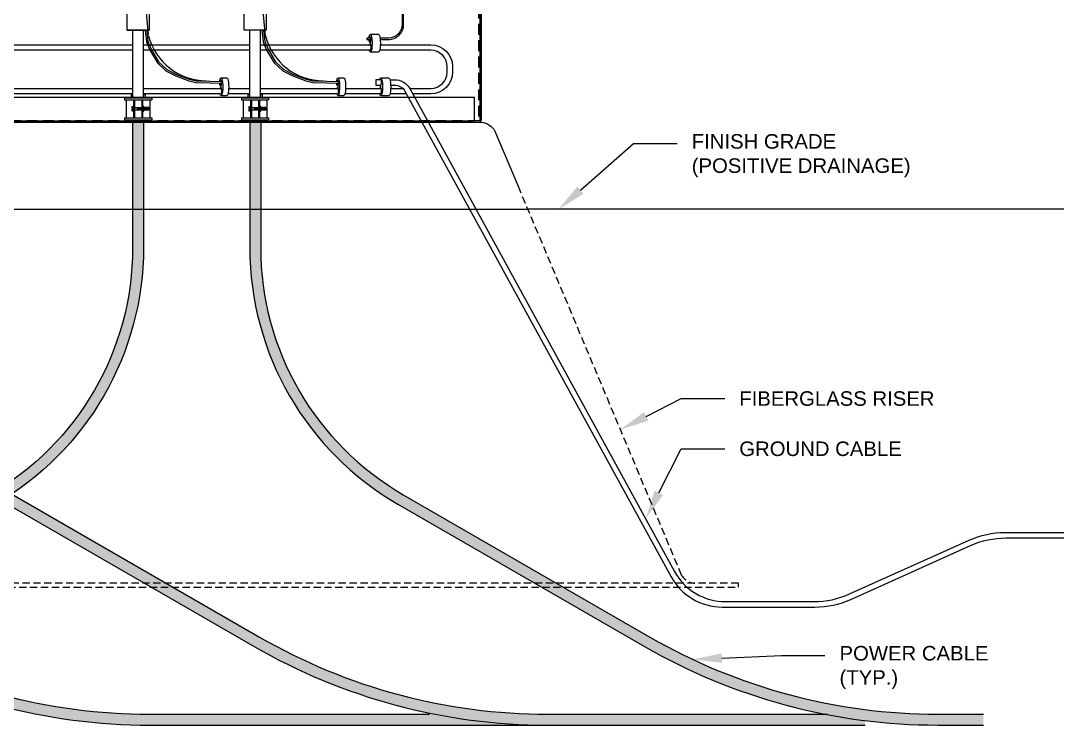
# Model space of a CAD drawing. Header units: feet. Extents: x -689 to 1837, y -511 to 1546.
# Drawn here: x 900.6 to 971.9, y 184.8 to 233.2 of the extents above; entities that cross this region are included whole.
import ezdxf
from ezdxf import colors
from ezdxf.entities.mleader import LeaderData, LeaderLine
from ezdxf.math import Vec2, Vec3

# ---------------------------------------------------------------- set-up
doc = ezdxf.new("R2010")
doc.units = ezdxf.units.FT
doc.header["$MEASUREMENT"] = 0
doc.linetypes.add('HIDDEN', pattern=[0.375, 0.25, -0.125])
for name, color, linetype in [('E-CABL-ACF', 1, 'AC_CABLE_FEEDER'), ('E-DETL', 7, 'Continuous'), ('E-DETL-1', 7, 'Continuous'), ('E-EQPM', 41, 'Continuous'), ('E-EQPM-ENCL', 8, 'Continuous'), ('E-EQPM-HRDW', 16, 'Continuous'), ('E-FIN-GR', 4, 'Continuous'), ('E-GRND', 3, 'Continuous'), ('G-ANNO-TEXT', 1, 'Continuous')]:
    doc.layers.add(name, color=color, linetype=linetype)
doc.styles.add('NEI-A', font='arial.ttf')
doc.styles.get("Standard").update_dxf_attribs({"font": 'arial.ttf'})
doc.linetypes.add('AC_CABLE_FEEDER', pattern='A,0.2,-0.05,0,-0.05,0.2,-0.12,["ACF",Standard,S=0.1,R=0,X=-0.05,Y=-0.05],-0.3,0.2,-0.05,0,-0.05', length=1.22)

msp = doc.modelspace()

# ---------------------------------------------------------------- hatches: boundary and pattern name
at = {"layer": 'E-CABL-ACF', "linetype": 'Continuous'}
h = msp.add_hatch(color=252, dxfattribs=at)
h.dxf.hatch_style = 1
edge = h.paths.add_edge_path()
edge.add_line((862.8694541325008, 226.4305924388518), (862.1194541325008, 226.4305924388518))
edge.add_line((862.1194541325008, 226.4305924388518), (862.1194541325008, 217.6240978651479))
edge.add_arc((882.4944541325008, 217.6240978651479), 20.37500000000001, 180, 239.9999999999996)
edge.add_line((872.3069541325006, 199.97883026304), (889.2686137122888, 190.1860115387463))
edge.add_arc((909.4561137122892, 225.151787216543), 40.37500000000011, 239.9999999999996, 269.9999999999995)
edge.add_line((909.4561137122888, 184.7767872165429), (936.4561137122892, 184.7767872165429))
edge.add_arc((936.4561137122885, 225.1517872165316), 40.37499999998867, 258.9391990192326, 270.00000000000085, ccw=False)
edge.add_line((928.7101470198743, 185.526787216543), (909.4561137122887, 185.526787216543))
edge.add_arc((909.456113712289, 225.1517872165429), 39.62499999999987, 239.9999999999996, 269.9999999999996, ccw=False)
edge.add_line((889.6436137122889, 190.8355305915847), (872.6819541325007, 200.6283493158784))
edge.add_arc((882.4944541325008, 217.624097865148), 19.62499999999999, 180.0000000000001, 239.9999999999996, ccw=False)
edge.add_line((862.8694541325008, 217.6240978651479), (862.8694541325008, 226.4305924388518))
h = msp.add_hatch(color=252, dxfattribs=at)
h.dxf.hatch_style = 1
edge = h.paths.add_edge_path()
edge.add_line((866.8578024991566, 185.112112930022), (866.8578024991566, 185.8684480860023))
edge.add_arc((861.6916674388851, 225.155235604697), 39.6250000000004, 277.49130012103, 300.0000000000003)
edge.add_line((881.5041674388856, 190.8389789797384), (898.4658270186738, 200.6317977040321))
edge.add_arc((888.6533270186737, 217.6275462533016), 19.62499999999992, 300.0000000000003, 360.0000000000001)
edge.add_line((908.2783270186737, 217.6275462533016), (908.2783270186737, 226.4340408270054))
edge.add_line((908.2783270186737, 226.4340408270055), (909.0283270186737, 226.4340408270055))
edge.add_line((909.0283270186737, 226.4340408270055), (909.0283270186737, 217.6275462533016))
edge.add_arc((888.6533270186737, 217.6275462533016), 20.37499999999997, 300.0000000000003, 360, ccw=False)
edge.add_line((898.8408270186737, 199.9822786511937), (881.8791674388855, 190.1894599269))
edge.add_arc((861.6916674388852, 225.1552356046969), 40.3750000000003, 277.3513667497639, 300.0000000000003, ccw=False)
at = {"layer": 'E-EQPM-HRDW'}
h = msp.add_hatch(dxfattribs=at)
h.set_pattern_fill('ANSI31', color=256, scale=0.235658829968841, angle=420)
h.set_pattern_definition([(104.9999999999998, (880.2515901090555, -50.61116208556706), (-0.02845361875749598, -0.007624124167814053), [])])
h.paths.add_polyline_path([(908.9074886160868, 227.2720264077626), (908.9074886160868, 227.0960552462484), (908.6001477368088, 227.0960552462484), (908.6001477368088, 227.2720264077626)])
h = msp.add_hatch(dxfattribs=at)
h.set_pattern_fill('ANSI31', color=256, scale=0.235658829968841, angle=420)
h.set_pattern_definition([(104.9999999999998, (879.9104938317428, -50.61116208556706), (-0.02845361875749598, -0.007624124167814053), [])])
h.paths.add_polyline_path([(909.4010664440652, 227.2720264077626), (909.4010664440652, 227.0960552462484), (909.0610848933995, 227.0960552462484), (909.0610848933995, 227.2720264077626)])
h = msp.add_hatch(dxfattribs=at)
h.set_pattern_fill('ANSI31', color=256, scale=0.235658829968841, angle=420)
h.set_pattern_definition([(104.9999999999998, (888.2929537536197, -50.61116208556706), (-0.02845361875749598, -0.007624124167814053), [])])
h.paths.add_polyline_path([(916.9488522606509, 227.2720264077626), (916.9488522606509, 227.0960552462484), (916.641511381373, 227.0960552462484), (916.641511381373, 227.2720264077626)])
h = msp.add_hatch(dxfattribs=at)
h.set_pattern_fill('ANSI31', color=256, scale=0.235658829968841, angle=420)
h.set_pattern_definition([(104.9999999999998, (887.9518574763069, -50.61116208556706), (-0.02845361875749598, -0.007624124167814053), [])])
h.paths.add_polyline_path([(917.4424300886294, 227.2720264077626), (917.4424300886294, 227.0960552462484), (917.1024485379637, 227.0960552462484), (917.1024485379637, 227.2720264077626)])

# ---------------------------------------------------------------- linework, layer by layer
at = {"layer": 'E-CABL-ACF', "linetype": 'Continuous', "flags": 128}
for points in [[(862.1194541325008, 226.4305924388518), (862.1194541325008, 217.6240978651479, 0.2679491924311235), (872.3069541325008, 199.97883026304), (889.2686137122892, 190.1860115387462, 0.1316524975873958), (909.4561137122892, 184.7767872165429), (936.4561137122889, 184.7767872165429)], [(862.8694541325008, 226.4305924388518), (862.8694541325008, 217.6240978651479, 0.2679491924311238), (872.6819541325008, 200.6283493158783), (889.6436137122892, 190.8355305915846, 0.131652497587396), (909.4561137122892, 185.526787216543), (928.7101470198743, 185.526787216543)], [(909.0283270186737, 226.4340408270054), (909.0283270186737, 217.6275462533015, -0.2679491924311235), (898.8408270186736, 199.9822786511936), (881.8791674388854, 190.1894599268998, -0.09914627132683146), (866.8578024991566, 185.112112930022, -0.09914627132683146)], [(908.2783270186737, 226.4340408270054), (908.2783270186737, 217.6275462533015, -0.2679491924311238), (898.4658270186736, 200.631797704032), (881.5041674388854, 190.8389789797382, -0.09852973212046658), (866.8578024991566, 185.8684480860023, -0.09852973212046658)]]:
    msp.add_lwpolyline(points, format="xyb", dxfattribs=at)
at = {"layer": 'E-DETL', "flags": 128}
for points in [[(909.4144836702412, 233.9090527607684), (909.4144836702412, 232.5903991999375), (907.9004935619323, 232.5903991999375), (907.9004935619323, 233.9090527607684)], [(917.4558473148054, 233.9090527607684), (917.4558473148054, 232.5903991999375), (915.9418572064965, 232.5903991999375), (915.9418572064965, 233.9090527607684)], [(908.2819272050151, 232.5903991999375), (908.2819272050151, 227.9340408270054)], [(909.0330500271584, 227.9340408270054), (909.0330500271584, 232.5903991999375)], [(916.3232908495793, 232.5903991999375), (916.3232908495793, 227.9340408270054)], [(917.0744136717226, 227.9340408270054), (917.0744136717226, 232.5903991999375)]]:
    msp.add_lwpolyline(points, dxfattribs=at)
at = {"layer": 'E-DETL-1', "color": 64, "linetype": 'Continuous'}
msp.add_line((908.2819272050151, 228.2144341289994), (896.0295370608632, 228.2144341289994), dxfattribs=at)
at = {"layer": 'E-DETL-1', "color": 3, "linetype": 'Continuous'}
for p, q in [((925.332993979659, 228.8178398482004), (925.3162187923588, 228.7661861010227)), ((925.3162187923588, 228.766186100979), (925.351470088812, 228.766186100979)), ((925.3162187923588, 228.6341910999498), (925.351470088812, 228.6341910999498)), ((925.3437761456014, 228.5894341289994), (925.3162187923588, 228.6341910999498)), ((925.3437761456014, 228.5894341289994), (925.3692065207058, 228.5894341289994))]:
    msp.add_line(p, q, dxfattribs=at)
at = {"layer": 'E-DETL-1', "color": 64, "linetype": 'Continuous', "flags": 128}
for points in [[(908.2819272050151, 231.2144341289994), (898.4208875134149, 231.2144341289994)], [(898.4687331445461, 231.5894341289994), (908.2819272050151, 231.5894341289994)], [(909.0330500271584, 231.5894341289994), (916.3232908495793, 231.5894341289994)], [(916.3232908495793, 231.2144341289994), (909.0330500271584, 231.2144341289994)], [(917.0744136717226, 231.5894341289994), (924.7525536106357, 231.5894341289994)], [(924.7038793928537, 231.2144341289994), (917.0744136717226, 231.2144341289994)], [(925.3692065207067, 229.1928398482003), (925.0145830170254, 229.1928398482003), (925.0145830170254, 228.8178398482004), (925.37126742428, 228.8178398482004)], [(896.0773826919924, 228.5894341289994), (908.2819272050151, 228.5894341289994)], [(909.0330500271584, 228.5894341289994), (914.3847493400058, 228.5894341289994)], [(914.2864091532588, 228.2144341289994), (909.0330500271584, 228.2144341289994)], [(916.3232908495793, 228.2144341289994), (914.8361036966427, 228.2144341289994)], [(914.8847779144282, 228.5894341289994), (916.3232908495793, 228.5894341289994)], [(917.0744136717226, 228.5894341289994), (922.42611298457, 228.5894341289994)], [(922.327772797823, 228.2144341289994), (917.0744136717226, 228.2144341289994)], [(925.3437761456014, 228.2144341289994), (922.8778778612001, 228.2144341289994)], [(922.9265520789857, 228.5894341289994), (925.3692065207067, 228.5894341289994)], [(927.1143323692359, 228.2144341289994), (925.9819490628627, 228.2144341289994)], [(926.029794693995, 228.5894341289994), (926.8672244961697, 228.5894341289994)]]:
    msp.add_lwpolyline(points, dxfattribs=at)
for points in [[(927.3363521764909, 228.5894341289994), (928.7894120663752, 228.5894341289994, 0.4142135623730951), (929.9144120663752, 229.7144341289994), (929.9144120663752, 230.0894341289994, 0.4142135623730951), (928.7894120663752, 231.2144341289994), (925.2692283137518, 231.2144341289994)], [(925.3179025315393, 231.5894341289994), (928.7894120663752, 231.5894341289994, -0.414213562373095), (930.2894120663752, 230.0894341289994), (930.2894120663752, 229.7144341289994, -0.414213562373095), (928.7894120663752, 228.2144341289994), (927.541957331176, 228.2144341289994)]]:
    msp.add_lwpolyline(points, format="xyb", dxfattribs=at)
at = {"layer": 'E-DETL-1', "color": 3, "linetype": 'Continuous'}
for points in [[(925.9091250665062, 229.3035943196617), (925.3437761456014, 229.3035943196472)], [(925.3437761456014, 228.0967828812452), (925.9091250665062, 228.0967828812671)]]:
    msp.add_lwpolyline(points, dxfattribs=at)
at = {"layer": 'E-DETL-1', "color": 3, "linetype": 'Continuous', "extrusion": (0, 0, -1)}
for centre, major_axis, ratio, start_param, end_param in [((925.3437761456014, 228.7001886004462), (-1.285730111598085e-17, 0.6034057191992018), 0.2034371952475216, -0.6155585238535926, 3.776677567129982), ((925.9091250665058, 228.700188600468), (0, -0.6034057191990028), 0.2034371952475886, 3.141592653589793, 6.283185307179587), ((925.3162187923583, 228.3984857408894), (-1.100997363969844e-14, 0.2357053590621092), 0.3341109435686149, -0.6264485090081179, 1.392219672879946e-13)]:
    msp.add_ellipse(centre, major_axis=major_axis, ratio=ratio, start_param=start_param, end_param=end_param, dxfattribs=at)
at = {"layer": 'E-DETL-1', "color": 3, "linetype": 'Continuous'}
for centre, major_axis, ratio, start_param, end_param in [((925.300192939854, 229.0018914600467), (1.233619804444354e-14, 0.2812967402166964), 0.3341109435685822, 3.71956504028885, 5.458536364026103), ((925.3162187923583, 229.0018914600467), (1.100997363969844e-14, 0.2357053590621092), 0.3341109435686149, 2.466828951750789, 3.141592653589933), ((925.3970425585437, 228.7001886004462), (-1.403083997100191e-15, 0.0931652905120951), 0.6930341515250549, 0.7820721365866139, 2.359520516723306), ((925.3437761456014, 228.3984857408457), (0, -0.184051611843131), 0.2738422828485129, 6.283185307179586, 7.853981633974483), ((925.300192939854, 228.3984857408457), (1.175389498612154e-14, 0.2812967402166429), 0.3341109435686458, -1.570796326794883, -0.5779723865359663)]:
    msp.add_ellipse(centre, major_axis=major_axis, ratio=ratio, start_param=start_param, end_param=end_param, dxfattribs=at)
at = {"layer": 'E-EQPM'}
msp.add_line((907.9004935619323, 232.5903991999375), (909.4144836702412, 232.5903991999375), dxfattribs=at)
at = {"layer": 'E-EQPM-ENCL', "linetype": 'HIDDEN', "ltscale": 3}
msp.add_line((932.1077881464018, 226.3644341289994), (862.8694541325008, 226.3644341289994), dxfattribs=at)
at = {"layer": 'E-EQPM-ENCL', "color": 7, "ltscale": 5, "flags": 128}
for points in [[(932.1758630789257, 226.2736221690127), (932.2439380114492, 226.3416971015364), (932.2894120663752, 226.4325090615231), (932.2894120663752, 257.7357805194754), (932.1758630789257, 257.7357805194754)], [(862.8694541325008, 226.2736221690127), (932.1758630789257, 226.2736221690127)]]:
    msp.add_lwpolyline(points, dxfattribs=at)
at = {"layer": 'E-EQPM-ENCL', "linetype": 'HIDDEN', "ltscale": 3, "flags": 128}
msp.add_lwpolyline([(932.0624502413411, 238.6521985352279), (932.0624502413411, 226.3644341289994)], dxfattribs=at)
at = {"layer": 'E-EQPM-ENCL', "ltscale": 5, "flags": 128}
msp.add_lwpolyline([(932.1758630789257, 226.4325090615231), (932.1758630789257, 238.606724480302)], dxfattribs=at)
at = {"layer": 'E-EQPM-ENCL', "linetype": 'Continuous', "ltscale": 2, "flags": 128}
for points in [[(862.8694541325008, 226.2736221690127), (932.2749545581839, 226.2736221690127)], [(933.1989545581839, 225.6574461690126), (934.7954002239544, 221.8556573710556)], [(843.7086850054227, 220.2736221690127), (935.4597278275171, 220.2736221690127)]]:
    msp.add_lwpolyline(points, dxfattribs=at)
at = {"layer": 'E-EQPM-ENCL', "linetype": 'HIDDEN', "ltscale": 5, "flags": 128}
msp.add_lwpolyline([(932.1758630789257, 226.4325090615231), (932.1077881464018, 226.3644341289994), (932.0624502413411, 226.3644341289994)], dxfattribs=at)
at = {"layer": 'E-EQPM-ENCL', "linetype": 'Continuous', "ltscale": 2, "flags": 128}
msp.add_lwpolyline([(932.2749545581839, 226.2736221690127, -0.2307079521796871), (933.1989545581839, 225.6574461690127)], format="xyb", dxfattribs=at)
at = {"layer": 'E-EQPM-ENCL', "linetype": 'HIDDEN', "ltscale": 2, "flags": 128}
msp.add_lwpolyline([(946.0265479170018, 195.1097101690127, 0.2393113755047895), (946.9505479170018, 194.5376221690127)], format="xyb", dxfattribs=at)
at = {"layer": 'E-EQPM-ENCL', "linetype": 'HIDDEN', "ltscale": 2}
msp.add_lwpolyline([(949.9505479170018, 194.5376221690127), (829.217864915938, 194.5376221690127), (829.217864915938, 194.2736221690127), (949.9505479170018, 194.2736221690127)], close=True, dxfattribs=at)
at = {"layer": 'E-EQPM-HRDW', "color": 4}
for p, q in [((908.1733656978108, 228.1803825171528), (908.2790756039954, 228.1803825171528)), ((908.1733656978108, 228.1803825171528), (908.1733656978108, 227.9340408270054)), ((909.0359016281782, 228.1803825171528), (909.1416115343627, 228.1803825171528)), ((909.1416115343627, 228.1803825171528), (909.1416115343627, 227.9340408270054)), ((916.214729342375, 228.1803825171528), (916.3204392485595, 228.1803825171528)), ((916.214729342375, 228.1803825171528), (916.214729342375, 227.9340408270054)), ((917.0772652727424, 228.1803825171528), (917.1829751789269, 228.1803825171528)), ((917.1829751789269, 228.1803825171528), (917.1829751789269, 227.9340408270054)), ((907.8449886160868, 227.8090408270054), (907.8449886160868, 226.5590408270054)), ((908.3449886160868, 227.8090408270054), (908.3449886160868, 226.5590408270054)), ((908.4074886160868, 227.8090408270054), (908.4074886160868, 226.5590408270054)), ((908.9074886160868, 227.8090408270054), (908.9074886160868, 226.5590408270054)), ((908.9699886160868, 227.8090408270054), (908.9699886160868, 226.5590408270054)), ((909.4699886160868, 227.8090408270054), (909.4699886160868, 226.5590408270054)), ((915.8863522606509, 227.8090408270054), (915.8863522606509, 226.5590408270054)), ((916.3863522606509, 227.8090408270054), (916.3863522606509, 226.5590408270054)), ((916.4488522606509, 227.8090408270054), (916.4488522606509, 226.5590408270054)), ((916.9488522606509, 227.8090408270054), (916.9488522606509, 226.5590408270054)), ((917.0113522606509, 227.8090408270054), (917.0113522606509, 226.5590408270054)), ((917.5113522606509, 227.8090408270054), (917.5113522606509, 226.5590408270054))]:
    msp.add_line(p, q, dxfattribs=at)
at = {"layer": 'E-EQPM-HRDW', "color": 2, "linetype": 'Continuous'}
for p, q in [((907.7199886160868, 227.9340408270054), (909.5949886160868, 227.9340408270054)), ((907.7199886160868, 227.9340408270054), (907.7199886160868, 227.8090408270054)), ((907.7199886160868, 227.8090408270054), (909.5949886160868, 227.8090408270054)), ((909.5949886160868, 227.9340408270054), (909.5949886160868, 227.8090408270054)), ((915.7613522606509, 227.9340408270054), (917.6363522606509, 227.9340408270054)), ((915.7613522606509, 227.9340408270054), (915.7613522606509, 227.8090408270054)), ((915.7613522606509, 227.8090408270054), (917.6363522606509, 227.8090408270054)), ((917.6363522606509, 227.9340408270054), (917.6363522606509, 227.8090408270054)), ((907.7199886160868, 226.5590408270054), (909.5949886160868, 226.5590408270054)), ((907.7199886160868, 226.5590408270054), (907.7199886160868, 226.4340408270054)), ((907.7199886160868, 226.4340408270054), (909.5949886160868, 226.4340408270054)), ((909.5949886160868, 226.5590408270054), (909.5949886160868, 226.4340408270054)), ((915.7613522606509, 226.5590408270054), (917.6363522606509, 226.5590408270054)), ((915.7613522606509, 226.5590408270054), (915.7613522606509, 226.4340408270054)), ((915.7613522606509, 226.4340408270054), (917.6363522606509, 226.4340408270054)), ((917.6363522606509, 226.5590408270054), (917.6363522606509, 226.4340408270054))]:
    msp.add_line(p, q, dxfattribs=at)
at = {"layer": 'E-EQPM-HRDW', "linetype": 'Continuous'}
for p, q in [((931.7894120663752, 226.3644341289994), (931.7894120663752, 227.9894341289994)), ((907.8449886160868, 226.5590408270054), (909.4699886160868, 226.5590408270054)), ((915.8863522606509, 226.5590408270054), (917.5113522606509, 226.5590408270054))]:
    msp.add_line(p, q, dxfattribs=at)
at = {"layer": 'E-EQPM-HRDW'}
for p, q in [((908.2930395661881, 227.2106053664543), (908.2458502471588, 227.2106053664543)), ((908.2930395661881, 227.1574762875566), (908.2458502471588, 227.1574762875566)), ((908.2717804624087, 227.2669565220639), (908.3449886160868, 227.2669565220639)), ((908.2717804624087, 227.1011251319471), (908.3449886160868, 227.1011251319471)), ((908.2930395661881, 227.2106053664543), (908.2930395661881, 227.1574762875566)), ((909.4010664440652, 227.2720264077626), (909.0610848933995, 227.2720264077626)), ((909.4010664440652, 227.0960552462483), (909.0610848933995, 227.0960552462483)), ((916.3344032107523, 227.2106053664543), (916.287213891723, 227.2106053664543)), ((916.3344032107523, 227.1574762875566), (916.287213891723, 227.1574762875566)), ((916.3131441069729, 227.2669565220639), (916.3863522606509, 227.2669565220639)), ((916.3131441069729, 227.1011251319471), (916.3863522606509, 227.1011251319471)), ((916.3344032107523, 227.2106053664543), (916.3344032107523, 227.1574762875566)), ((917.4424300886294, 227.2720264077626), (917.1024485379637, 227.2720264077626)), ((917.4424300886294, 227.0960552462483), (917.1024485379637, 227.0960552462483))]:
    msp.add_line(p, q, dxfattribs=at)
for points in [[(862.9154659984774, 227.9894341289994), (931.7894120663752, 227.9894341289994)], [(890.7614270820418, 226.3644341289994), (931.7894120663752, 226.3644341289994)]]:
    msp.add_lwpolyline(points, dxfattribs=at)
at = {"layer": 'E-EQPM-HRDW', "flags": 128}
for points in [[(908.2458502471588, 227.2106053664543), (908.2458502471588, 227.3498722171223), (908.3449886160868, 227.3498722171223), (908.3449886160868, 227.0182094368887), (908.2458502471588, 227.0182094368887), (908.2458502471588, 227.1574762875566)], [(908.4074886160868, 227.2720264077626), (908.9074886160868, 227.2720264077626)], [(908.9074886160868, 227.0960552462483), (908.4074886160868, 227.0960552462483)], [(909.0610848933995, 227.3364199962877), (908.9699886160868, 227.3364199962877), (908.9699886160868, 227.0316616577232), (909.0610848933995, 227.0316616577232), (909.0610848933995, 227.3364199962877)], [(909.4010664440652, 227.2720264077626), (909.4010664440652, 227.0960552462483)], [(916.287213891723, 227.2106053664543), (916.287213891723, 227.3498722171223), (916.3863522606509, 227.3498722171223), (916.3863522606509, 227.0182094368887), (916.287213891723, 227.0182094368887), (916.287213891723, 227.1574762875566)], [(916.4488522606509, 227.2720264077626), (916.9488522606509, 227.2720264077626)], [(916.9488522606509, 227.0960552462483), (916.4488522606509, 227.0960552462483)], [(917.1024485379637, 227.3364199962877), (917.0113522606509, 227.3364199962877), (917.0113522606509, 227.0316616577232), (917.1024485379637, 227.0316616577232), (917.1024485379637, 227.3364199962877)], [(917.4424300886294, 227.2720264077626), (917.4424300886294, 227.0960552462483)]]:
    msp.add_lwpolyline(points, dxfattribs=at)
at = {"layer": 'E-EQPM-HRDW', "extrusion": (0, 0, -1)}
for centre, major_axis, ratio, start_param, end_param in [((908.2717804624087, 227.3084143695931), (5.077122027617596e-18, 0.04145784752920179), 0.6254597572053733, 3.141592653589793, 6.283185307179586), ((908.2717804624087, 227.0596672844179), (5.077122027617596e-18, 0.04145784752920179), 0.6254597572053733, 3.141592653589793, 6.283185307179586), ((908.2717804624087, 227.1840408270055), (1.633541440292342e-14, 0.08291569505839645), 0.3127298786028286, -1.244665606579141, -6.299405441723138e-13), ((908.2717804624087, 227.1840408270055), (-1.632090392364845e-14, 0.08291569505839645), 0.3127298786028287, 3.141592653590423, 4.386258260168934), ((916.3131441069729, 227.3084143695931), (5.077122027617596e-18, 0.04145784752920179), 0.6254597572053733, 3.141592653589793, 6.283185307179586), ((916.3131441069729, 227.0596672844179), (5.077122027617596e-18, 0.04145784752920179), 0.6254597572053733, 3.141592653589793, 6.283185307179586), ((916.3131441069729, 227.1840408270055), (1.633541440292342e-14, 0.08291569505839645), 0.3127298786028286, -1.244665606579141, -6.299405441723138e-13), ((916.3131441069729, 227.1840408270055), (-1.632090392364845e-14, 0.08291569505839645), 0.3127298786028287, 3.141592653590423, 4.386258260168934)]:
    msp.add_ellipse(centre, major_axis=major_axis, ratio=ratio, start_param=start_param, end_param=end_param, dxfattribs=at)
at = {"layer": 'E-GRND', "linetype": 'Continuous'}
for p, q in [((909.3665192780463, 232.2465932574703), (909.0077282764153, 236.2845521995264)), ((917.4117771906874, 232.2177205171904), (917.0529861890564, 236.2556794592466))]:
    msp.add_line(p, q, dxfattribs=at)
at = {"layer": 'E-GRND'}
for p, q in [((924.632017086388, 231.8544884184838), (924.6044597331454, 231.7696344891763)), ((924.6044597331454, 231.7696344891327), (924.6397110295986, 231.7696344891327)), ((924.632017086388, 231.8544884184838), (924.6677609253773, 231.8544884184838)), ((924.6044597331454, 231.6376394881034), (924.6397110295986, 231.6376394881034)), ((924.632017086388, 231.592882517153), (924.6044597331454, 231.6376394881034)), ((924.632017086388, 231.592882517153), (924.6574474614924, 231.592882517153)), ((914.3582714597242, 228.8544884184838), (914.3307141064815, 228.7696344891763)), ((914.3307141064815, 228.7696344891327), (914.3659654029348, 228.7696344891327)), ((914.3307141064815, 228.6376394881034), (914.3659654029348, 228.6376394881034)), ((914.3582714597242, 228.592882517153), (914.3307141064815, 228.6376394881034)), ((914.3582714597242, 228.8544884184838), (914.3940152987134, 228.8544884184838)), ((914.3582714597242, 228.592882517153), (914.3837018348286, 228.592882517153)), ((922.3996351042883, 228.8544884184838), (922.3720777510457, 228.7696344891763)), ((922.3720777510457, 228.7696344891327), (922.4073290474989, 228.7696344891327)), ((922.3720777510457, 228.6376394881034), (922.4073290474989, 228.6376394881034)), ((922.3996351042883, 228.592882517153), (922.3720777510457, 228.6376394881034)), ((922.3996351042883, 228.8544884184838), (922.4353789432776, 228.8544884184838)), ((922.3996351042883, 228.592882517153), (922.4250654793927, 228.592882517153))]:
    msp.add_line(p, q, dxfattribs=at)
at = {"layer": 'E-GRND', "flags": 128}
for points in [[(926.824063724431, 245.0772914582118), (926.824063724431, 233.0053398482003, -0.4142135623730946), (925.8740637244312, 232.0553398482003), (925.2971132288769, 232.0553398482003)], [(925.3089312568263, 231.9553398482003), (925.8740637244312, 231.9553398482003, 0.4142135623730955), (926.9240637244311, 233.0053398482003), (926.9240637244311, 245.0772914582118)]]:
    msp.add_lwpolyline(points, format="xyb", dxfattribs=at)
for points in [[(909.1376553858336, 232.5903991999375), (909.2261384540782, 231.7950298561376), (909.4554349341133, 231.2338154084901), (909.9813327318527, 230.3530994972529), (910.5703111653113, 229.7934478011485), (911.2530807896401, 229.449606933253), (912.1445466509656, 229.1084765582005), (912.6310264999181, 229.0062698535026), (913.5882265780549, 228.9716033987548), (914.4073547877151, 228.9583994617697)], [(909.2514770012267, 232.5903991999375), (909.3368246386192, 231.8232140684264), (909.5569311190973, 231.2844925981002), (910.0705036690265, 230.4244176591263), (910.6361187487992, 229.8869659957807), (911.2988526712179, 229.5532150511743), (912.1765912759552, 229.2173375796727), (912.6448034077871, 229.1189688205202), (913.5911856393245, 229.0846941505185), (914.4035503928146, 229.0715992370636)], [(917.1790190303977, 232.5903991999375), (917.2675020986424, 231.7950298561376), (917.4967985786775, 231.2338154084901), (918.0226963764169, 230.3530994972529), (918.6116748098755, 229.7934478011485), (919.2944444342043, 229.449606933253), (920.1859102955298, 229.1084765582005), (920.6723901444823, 229.0062698535026), (921.6295902226191, 228.9716033987548), (922.4487184322793, 228.9583994617697)], [(917.2928406457909, 232.5903991999375), (917.3781882831834, 231.8232140684264), (917.5982947636614, 231.2844925981002), (918.1118673135907, 230.4244176591263), (918.6774823933633, 229.8869659957807), (919.3402163157821, 229.5532150511743), (920.2179549205193, 229.2173375796727), (920.6861670523513, 229.1189688205202), (921.6325492838887, 229.0846941505185), (922.4449140373788, 229.0715992370636)], [(924.6795691309353, 232.0553398482003), (924.388449697547, 232.0553398482003), (924.388449697547, 231.9553398482003), (924.6809215931603, 231.9553398482003)]]:
    msp.add_lwpolyline(points, dxfattribs=at)
at = {"layer": 'E-GRND'}
for points in [[(925.1973660072929, 232.3070427078154), (924.632017086388, 232.3070427078008)], [(924.632017086388, 231.1002312693989), (925.1973660072929, 231.1002312694207)], [(914.764241390181, 229.3070427078113), (914.3582714597242, 229.3070427078008)], [(922.8060155547385, 229.3070427078113), (922.3996351042883, 229.3070427078008)], [(914.3582714597242, 228.1002312693989), (914.764241390181, 228.1002312694145)], [(922.3996351042883, 228.1002312693989), (922.8060155547385, 228.1002312694146)]]:
    msp.add_lwpolyline(points, dxfattribs=at)
for centre in [(913.3614582015903, 233.2378450050508), (921.4028218461544, 233.2378450050508)]:
    msp.add_arc(centre, 4.119355703585809, 194.3380073318705, 270.0781841495941, dxfattribs=at)
for centre, major_axis, ratio, start_param, end_param in [((924.604459733145, 232.0053398482003), (1.100997363969844e-14, 0.2357053590621092), 0.3341109435686149, 1.784549605557399, 3.141592653589933), ((924.6852834993304, 231.7036369885998), (-1.403083997100191e-15, 0.0931652905120951), 0.6930341515250549, 0.7820721365866139, 2.359520516723306), ((924.632017086388, 232.0053398482804), (-1.121736084788904e-14, 0.1508514297997507), 0.3341109435686283, 3.141564247359221, 3.141592653589569), ((924.5884338806407, 232.0053398482003), (1.233619804444354e-14, 0.2812967402166964), 0.3341109435685822, 3.71956504028885, 4.712388980384704), ((924.632017086388, 231.4019341289994), (0, -0.184051611843131), 0.2738422828485129, 6.283185307179586, 7.853981633974483), ((924.5884338806407, 231.4019341289994), (1.175389498612154e-14, 0.2812967402166429), 0.3341109435686458, -1.570796326794883, -0.5779723865359663), ((914.3307141064811, 229.0053398482003), (1.100997363969844e-14, 0.2357053590621092), 0.3341109435686149, 1.760551242176821, 3.141592653589933), ((914.3146882539768, 229.0053398482003), (1.233619804444354e-14, 0.2812967402166964), 0.3341109435685822, 3.71956504028885, 4.712388980384704), ((922.3720777510453, 229.0053398482003), (1.100997363969844e-14, 0.2357053590621092), 0.3341109435686149, 1.760551242176821, 3.141592653589933), ((922.356051898541, 229.0053398482003), (1.233619804444354e-14, 0.2812967402166964), 0.3341109435685822, 3.71956504028885, 4.712388980384704), ((914.4115378726665, 228.7036369885998), (-1.403083997100191e-15, 0.0931652905120951), 0.6930341515250549, 0.7820721365866139, 2.359520516723306), ((914.3582714597242, 229.0053398482804), (-1.121736084788904e-14, 0.1508514297997507), 0.3341109435686283, 3.141564247359221, 3.141592653589569), ((914.3582714597242, 228.4019341289994), (0, -0.184051611843131), 0.2738422828485129, 6.283185307179586, 7.853981633974483), ((914.3146882539768, 228.4019341289994), (1.175389498612154e-14, 0.2812967402166429), 0.3341109435686458, -1.570796326794883, -0.5779723865359663), ((922.4529015172307, 228.7036369885998), (-1.403083997100191e-15, 0.0931652905120951), 0.6930341515250549, 0.7820721365866139, 2.359520516723306), ((922.3996351042883, 229.0053398482804), (-1.121736084788904e-14, 0.1508514297997507), 0.3341109435686283, 3.141564247359221, 3.141592653589569), ((922.3996351042883, 228.4019341289994), (0, -0.184051611843131), 0.2738422828485129, 6.283185307179586, 7.853981633974483), ((922.356051898541, 228.4019341289994), (1.175389498612154e-14, 0.2812967402166429), 0.3341109435686458, -1.570796326794883, -0.5779723865359663)]:
    msp.add_ellipse(centre, major_axis=major_axis, ratio=ratio, start_param=start_param, end_param=end_param, dxfattribs=at)
at = {"layer": 'E-GRND', "extrusion": (0, 0, -1)}
for centre, major_axis, ratio, start_param, end_param in [((924.632017086388, 231.7036369885998), (-1.285730111598085e-17, 0.6034057191992018), 0.2034371952475216, -0.9485486997776046, 3.776677567129982), ((924.632017086388, 232.0053398482003), (0, 0.1508514298418113), 0.334110943475471, 5.050231079500374, 7.853981633974483), ((924.632017086388, 232.0053398482003), (0, 0.1508514298418113), 0.334110943475471, 3.141592653589793, 4.374546881269006), ((925.1973660072924, 231.7036369886217), (0, -0.6034057191990028), 0.2034371952475886, 3.141592653589793, 6.283185307179587), ((924.604459733145, 231.401934129043), (-1.100997363969844e-14, 0.2357053590621092), 0.3341109435686149, -0.6264485090081179, 1.392219672879946e-13), ((914.3582714597242, 228.7036369885998), (-1.285730111598085e-17, 0.6034057191992018), 0.2034371952475216, -0.9101744861148509, 3.776677567129982), ((914.3582714597242, 229.0053398482003), (0, 0.1508514298418113), 0.334110943475471, 3.141592653589793, 4.406869680227707), ((914.3582714597242, 229.0053398482003), (0, 0.1508514298418113), 0.334110943475471, 5.177908423174854, 7.853981633974483), ((914.764241390181, 228.7036369886135), (0, -0.6034057191990028), 0.2034371952475886, 3.141592653589793, 6.283185307179587), ((922.3996351042883, 228.7036369885998), (-1.285730111598085e-17, 0.6034057191992018), 0.2034371952475216, -0.9101744861148509, 3.776677567129982), ((922.3996351042883, 229.0053398482003), (0, 0.1508514298418113), 0.334110943475471, 3.141592653589793, 4.406869680227707), ((922.3996351042883, 229.0053398482003), (0, 0.1508514298418113), 0.334110943475471, 5.177908423174854, 7.853981633974483), ((922.8060155547385, 228.7036369886136), (0, -0.6034057191990028), 0.2034371952475886, 3.141592653589793, 6.283185307179587), ((914.3307141064811, 228.401934129043), (-1.100997363969844e-14, 0.2357053590621092), 0.3341109435686149, -0.6264485090081179, 1.392219672879946e-13), ((922.3720777510453, 228.401934129043), (-1.100997363969844e-14, 0.2357053590621092), 0.3341109435686149, -0.6264485090081179, 1.392219672879946e-13)]:
    msp.add_ellipse(centre, major_axis=major_axis, ratio=ratio, start_param=start_param, end_param=end_param, dxfattribs=at)

# ---------------------------------------------------------------- leaders
at = {"layer": 'G-ANNO-TEXT'}
ml = msp.add_multileader_mtext('Standard', dxfattribs=at)
ml.set_content('\\pxsm1,t2;FINISH GRADE \\P\\ptz;(POSITIVE DRAINAGE)', color=256, style='NEI-A')
ml.set_leader_properties()
ml.build(insert=Vec2(0, 0))
ml.multileader.update_dxf_attribs({"dogleg_length": 3, "arrow_head_size": 2})
ctx = ml.context
ctx.base_point, ctx.char_height, ctx.arrow_head_size, ctx.landing_gap_size, ctx.plane_origin = Vec3(945.7399118603216, 224.7985928967435), 1, 2, 1, Vec3(915.3633587646141, 194.194719398053)
notes = []
notes.append((ctx, [(0, (1, 1, 0), (942.7399118603216, 224.7985928967435), (1, 0), 3, [(0, [(937.5793116977568, 220.2736221690127)], 0, [])])]))
ctx.mtext.insert, ctx.mtext.width, ctx.mtext.line_spacing_factor, ctx.mtext.flow_direction = Vec3(946.7399118603216, 225.4455915324871), 15.01818553888131, 0.6, 5
ctx.mtext.has_bg_fill, ctx.mtext.bg_color, ctx.mtext.bg_scale_factor, ctx.mtext.bg_transparency, ctx.mtext.use_window_bg_color = 1, -1073741824, 1.5, 0, 1
ml = msp.add_multileader_mtext('Standard', dxfattribs=at)
ml.set_content('\\pxsm1;FIBERGLASS RISER ', color=256, style='NEI-A')
ml.set_leader_properties()
ml.build(insert=Vec2(0, 0))
ml.multileader.update_dxf_attribs({"dogleg_length": 3, "arrow_head_size": 2})
ctx = ml.context
ctx.base_point, ctx.char_height, ctx.arrow_head_size, ctx.landing_gap_size, ctx.plane_origin = Vec3(949.010812419929, 207.2411388353799), 1, 2, 1, Vec3(918.5414440903253, 179.5939911256154)
notes.append((ctx, [(0, (1, 1, 0), (946.010812419929, 207.2411388353799), (1, 0), 3, [(0, [(941.8256774446961, 205.1136975553124)], 0, [])])]))
ctx.mtext.insert, ctx.mtext.width, ctx.mtext.line_spacing_factor, ctx.mtext.flow_direction = Vec3(950.010812419929, 207.7496654383813), 13.42268758526603, 0.6, 5
ctx.mtext.has_bg_fill, ctx.mtext.bg_color, ctx.mtext.bg_scale_factor, ctx.mtext.bg_transparency, ctx.mtext.use_window_bg_color = 1, -1073741824, 1.5, 0, 1
ml = msp.add_multileader_mtext('Standard', dxfattribs=at)
ml.set_content('\\pxsm1;POWER CABLE (TYP.)', color=256, style='NEI-A')
ml.set_leader_properties()
ml.build(insert=Vec2(0, 0))
ml.multileader.update_dxf_attribs({"dogleg_length": 3, "arrow_head_size": 2})
ctx = ml.context
ctx.base_point, ctx.char_height, ctx.arrow_head_size, ctx.landing_gap_size, ctx.plane_origin = Vec3(955.9057144282729, 189.5760246508292), 1, 2, 1, Vec3(926.5968158148125, 160.6198156123987)
notes.append((ctx, [(0, (1, 1, 0), (952.9057144282729, 189.5760246508292), (1, 0), 3, [(0, [(946.8217164337748, 189.2930923604625)], 0, [])])]))
ctx.mtext.insert, ctx.mtext.width, ctx.mtext.line_spacing_factor, ctx.mtext.flow_direction = Vec3(956.9057144282729, 190.2230232865727), 12.64210832171538, 0.6, 5
ctx.mtext.has_bg_fill, ctx.mtext.bg_color, ctx.mtext.bg_scale_factor, ctx.mtext.bg_transparency, ctx.mtext.use_window_bg_color = 1, -1073741824, 1.5, 0, 1
for ctx, leaders in notes:
    for number, flags, end, landing, length, lines in leaders:
        leader = LeaderData()
        leader.index, (leader.has_last_leader_line, leader.has_dogleg_vector, leader.attachment_direction) = number, flags
        leader.last_leader_point, leader.dogleg_vector, leader.dogleg_length = Vec3(end), Vec3(landing), length
        for number, points, colour, breaks in lines:
            line = LeaderLine()
            line.index, line.vertices, line.color, line.breaks = number, Vec3.list(points), colors.encode_raw_color(colour), breaks
            leader.lines.append(line)
        ctx.leaders.append(leader)

# ---------------------------------------------------------------- next in the draw order: linework, layer by layer
at = {"layer": 'E-FIN-GR', "flags": 128}
msp.add_lwpolyline([(988.9134153149555, 220.2736221690127), (935.4597278275171, 220.2736221690127)], dxfattribs=at)

# ---------------------------------------------------------------- next in the draw order: leaders
at = {"layer": 'G-ANNO-TEXT'}
ml = msp.add_multileader_mtext('Standard', dxfattribs=at)
ml.set_content('\\pxsm1;GROUND CABLE', color=256, style='NEI-A')
ml.set_leader_properties()
ml.build(insert=Vec2(0, 0))
ml.multileader.update_dxf_attribs({"dogleg_length": 3, "arrow_head_size": 2})
ctx = ml.context
ctx.base_point, ctx.char_height, ctx.arrow_head_size, ctx.landing_gap_size, ctx.plane_origin = Vec3(949.010812419929, 203.78628525562), 1, 2, 1, Vec3(908.5787515628958, 231.8614081196812)
notes = []
notes.append((ctx, [(0, (1, 1, 0), (946.010812419929, 203.78628525562), (1, 0), 3, [(0, [(943.5694639570384, 198.9698800058516)], 0, [])])]))
ctx.mtext.insert, ctx.mtext.width, ctx.mtext.line_spacing_factor, ctx.mtext.flow_direction = Vec3(950.010812419929, 204.2948118586213), 11.11300136425648, 0.6, 5
ctx.mtext.has_bg_fill, ctx.mtext.bg_color, ctx.mtext.bg_scale_factor, ctx.mtext.bg_transparency, ctx.mtext.use_window_bg_color = 1, -1073741824, 1.5, 0, 1
for ctx, leaders in notes:
    for number, flags, end, landing, length, lines in leaders:
        leader = LeaderData()
        leader.index, (leader.has_last_leader_line, leader.has_dogleg_vector, leader.attachment_direction) = number, flags
        leader.last_leader_point, leader.dogleg_vector, leader.dogleg_length = Vec3(end), Vec3(landing), length
        for number, points, colour, breaks in lines:
            line = LeaderLine()
            line.index, line.vertices, line.color, line.breaks = number, Vec3.list(points), colors.encode_raw_color(colour), breaks
            leader.lines.append(line)
        ctx.leaders.append(leader)

# ---------------------------------------------------------------- next in the draw order: hatches: boundary and pattern name
at = {"layer": 'E-CABL-ACF', "linetype": 'Continuous'}
h = msp.add_hatch(color=252, dxfattribs=at)
h.dxf.hatch_style = 1
edge = h.paths.add_edge_path()
edge.add_line((958.6605433571688, 184.7767872165387), (958.6605433571688, 185.1086645418642))
edge.add_arc((963.8266784174401, 225.1517872165385), 40.37499999999983, 258.9391990192351, 262.6486332502362, ccw=False)
edge.add_line((956.0807117250255, 185.5267872165387), (936.8261170063681, 185.5267872165387))
edge.add_arc((936.8261170063683, 225.1517872165387), 39.62499999999996, 239.9999999999996, 269.9999999999998, ccw=False)
edge.add_line((917.0136170063681, 190.8355305915805), (900.0519574265797, 200.6283493158742))
edge.add_arc((909.86445742658, 217.6240978651437), 19.62499999999994, 179.9999999999999, 239.9999999999996, ccw=False)
edge.add_line((890.23945742658, 217.6240978651437), (890.23945742658, 226.4305924388476))
edge.add_line((890.23945742658, 226.4305924388476), (889.48945742658, 226.4305924388476))
edge.add_line((889.48945742658, 226.4305924388476), (889.48945742658, 217.6240978651437))
edge.add_arc((909.86445742658, 217.6240978651437), 20.37500000000003, 180, 239.9999999999996)
edge.add_line((899.6769574265799, 199.9788302630358), (916.6386170063681, 190.1860115387421))
edge.add_arc((936.8261170063683, 225.1517872165386), 40.37499999999992, 239.9999999999995, 269.9999999999999)
edge.add_line((936.8261170063683, 184.7767872165387), (958.6605433571688, 184.7767872165387))
h = msp.add_hatch(color=252, dxfattribs=at)
h.dxf.hatch_style = 1
edge = h.paths.add_edge_path()
edge.add_line((966.8001496073066, 184.7802356046966), (966.8001496073066, 185.5302356046967))
edge.add_line((966.8001496073066, 185.5302356046966), (963.6754194966038, 185.5302356046967))
edge.add_arc((963.6754194966039, 225.1552356046964), 39.62499999999979, 239.9999999999995, 269.9999999999999, ccw=False)
edge.add_line((943.8629194966038, 190.8389789797384), (926.9012599168155, 200.6317977040321))
edge.add_arc((936.7137599168155, 217.6275462533016), 19.62499999999993, 179.9999999999999, 239.99999999999972, ccw=False)
edge.add_line((917.0887599168157, 217.6275462533016), (917.0887599168157, 226.4340408270055))
edge.add_line((917.0887599168157, 226.4340408270055), (916.3387599168157, 226.4340408270055))
edge.add_line((916.3387599168157, 226.4340408270055), (916.3387599168157, 217.6275462533016))
edge.add_arc((936.7137599168154, 217.6275462533015), 20.37499999999989, 180, 240)
edge.add_line((926.5262599168154, 199.9822786511937), (943.4879194966037, 190.1894599269))
edge.add_arc((963.6754194966041, 225.1552356046971), 40.37500000000048, 239.9999999999997, 269.9999999999998)
edge.add_line((963.675419496604, 184.7802356046966), (966.8001496073066, 184.7802356046966))

# ---------------------------------------------------------------- next in the draw order: linework, layer by layer
at = {"layer": 'E-CABL-ACF', "linetype": 'Continuous', "flags": 128}
for points in [[(889.48945742658, 226.4305924388476), (889.48945742658, 217.6240978651437, 0.2679491924311235), (899.67695742658, 199.9788302630357), (916.6386170063683, 190.186011538742, 0.1316524975873958), (936.8261170063683, 184.7767872165387), (958.6605433571688, 184.7767872165387)], [(890.23945742658, 226.4305924388476), (890.23945742658, 217.6240978651437, 0.2679491924311238), (900.05195742658, 200.6283493158741), (917.0136170063683, 190.8355305915803, 0.131652497587396), (936.8261170063683, 185.5267872165387), (956.0807117250255, 185.5267872165386)], [(916.3387599168157, 226.4340408270054), (916.3387599168157, 217.6275462533016, 0.2679491924311235), (926.5262599168157, 199.9822786511936), (943.487919496604, 190.1894599268998, 0.1316524975873958), (963.675419496604, 184.7802356046965), (966.8001496073066, 184.7802356046965)], [(917.0887599168157, 226.4340408270054), (917.0887599168157, 217.6275462533016, 0.2679491924311238), (926.9012599168157, 200.631797704032), (943.862919496604, 190.8389789797382, 0.131652497587396), (963.675419496604, 185.5302356046966), (966.8001496073066, 185.5302356046966)]]:
    msp.add_lwpolyline(points, format="xyb", dxfattribs=at)
at = {"layer": 'E-DETL-1', "color": 64, "linetype": 'Continuous', "flags": 128}
for points in [[(925.9800056946483, 229.1928398482003), (926.302432391818, 229.1928398482003, -0.2722418734293241), (927.3402073928719, 228.58255670276), (945.5526860735777, 195.3511982059156, 0.2739208728270449), (949.0604326587957, 193.2736221690127), (955.1368509061142, 193.2736221690127, 0.1060935293522637), (957.5987031780699, 193.8019420439445), (965.8282399588365, 197.5046262940808, -0.1060935293522637), (968.2900922307922, 198.0329461690127), (974.5621624164698, 198.0329461690127)], [(926.0295242528289, 228.8178398482004), (926.302432391818, 228.8178398482004, -0.2718912406709484), (927.011972628625, 228.4012046008014), (945.3305802301504, 194.9761982059156, 0.273920872827045), (948.8383268153686, 192.8986221690127), (955.2173268775427, 192.8986221690127, 0.1060935293522623), (957.6791791494984, 193.4269420439445), (965.9087159302651, 197.1296262940809, -0.1060935293522636), (968.370568202221, 197.6579461690127), (974.5621624164698, 197.6579461690127)]]:
    msp.add_lwpolyline(points, format="xyb", dxfattribs=at)
at = {"layer": 'E-EQPM-ENCL', "linetype": 'HIDDEN', "ltscale": 2, "flags": 128}
msp.add_lwpolyline([(934.7954002239544, 221.8556573710556), (946.0265479170018, 195.1097101690127)], dxfattribs=at)

doc.saveas('drawing.dxf')
